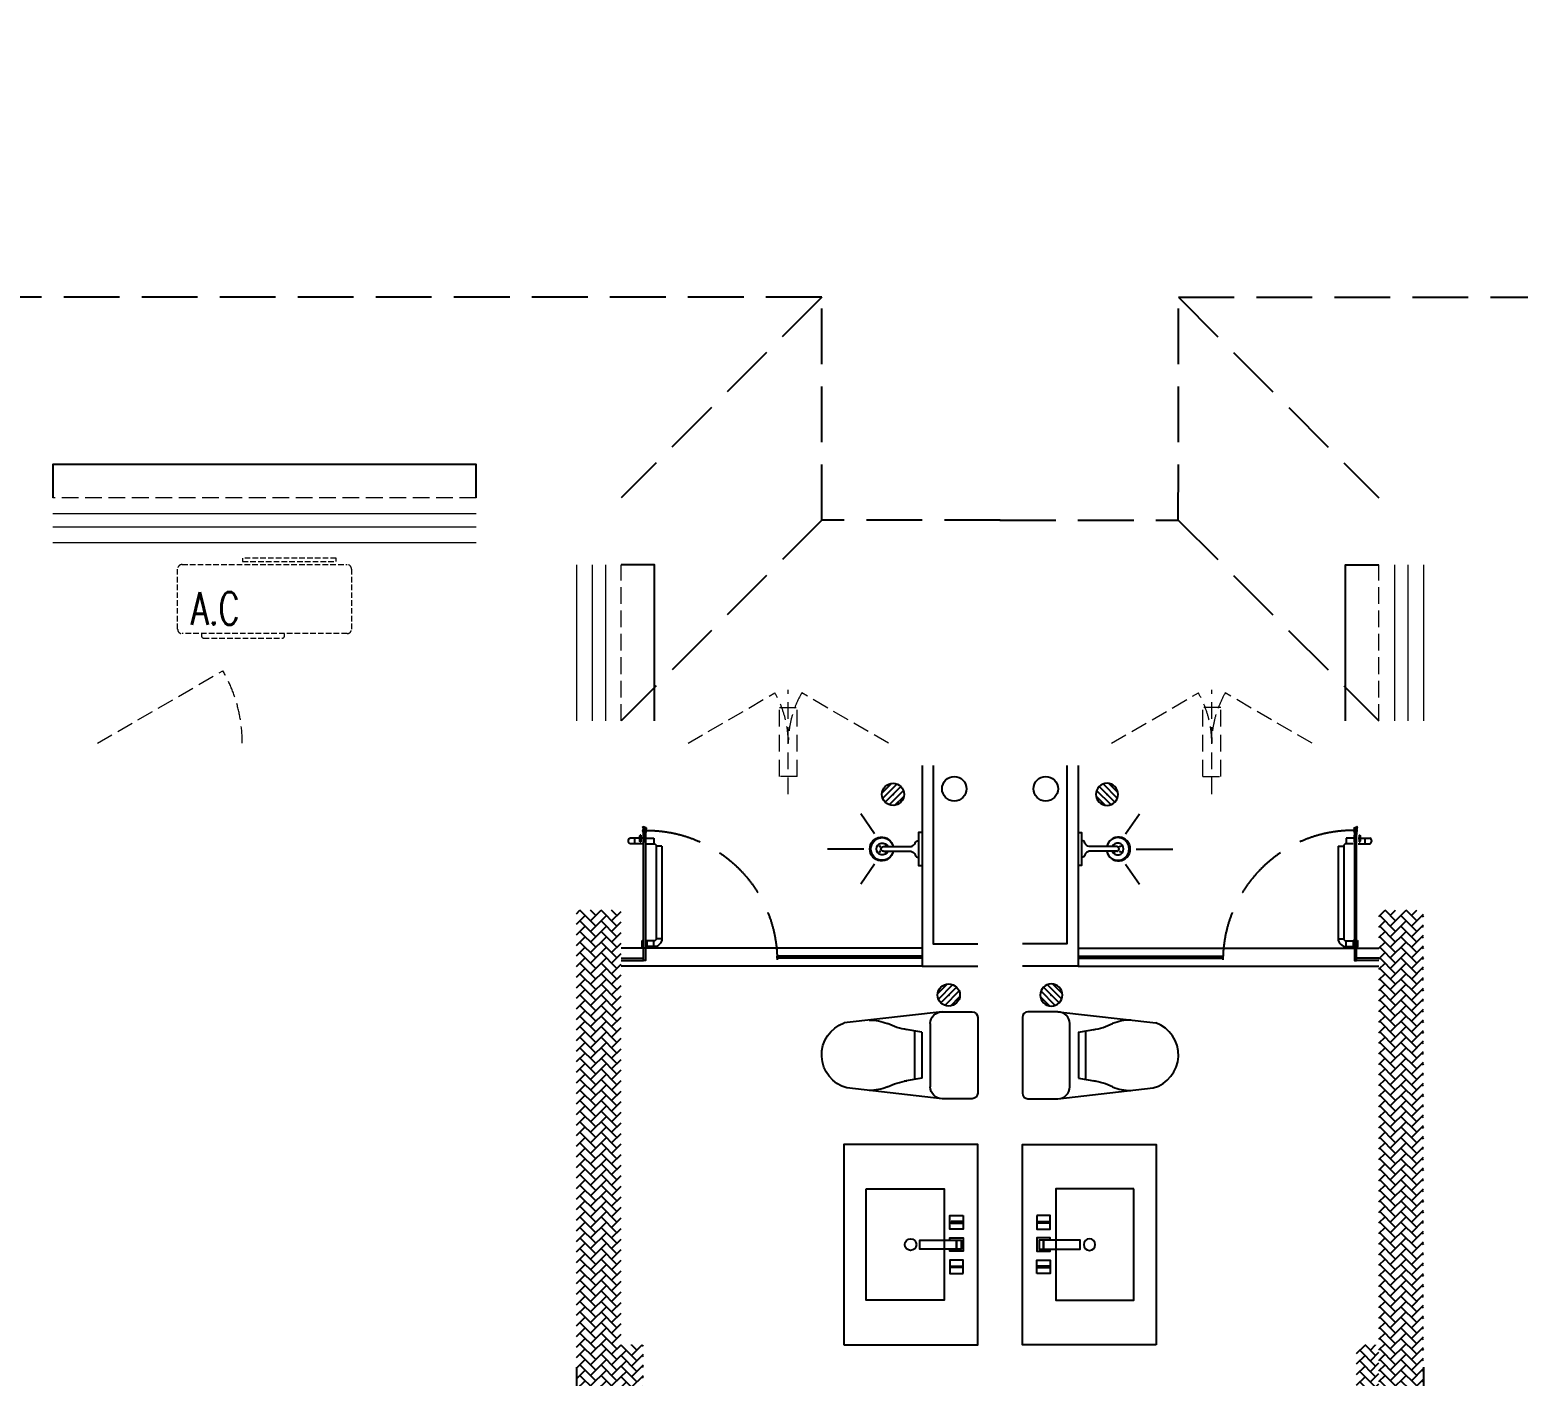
# Model space of a CAD drawing. Extents: x 3443499 to 7125205, y -1700016 to -264854.
# Drawn here: x 3542755 to 3549434, y -1042412 to -1036372 of the extents above; entities that cross this region are included whole.
import ezdxf

# ---------------------------------------------------------------- set-up
doc = ezdxf.new("R2010")
doc.units = 0
doc.header["$LTSCALE"] = 1000
doc.header["$MEASUREMENT"] = 0
doc.linetypes.add('DASH', pattern=[0.35, 0.25, -0.1])
doc.linetypes.add('HIDDEN', pattern=[0.375, 0.25, -0.125])
doc.layers.get('0').update_dxf_attribs({"linetype": 'CONTINUOUS'})
for name, color, linetype in [('!校对', 2, 'CONTINUOUS'), ('IP-bath&kitchen-JOHNSON', 4, 'CONTINUOUS'), ('LVTRY', 252, 'CONTINUOUS'), ('P-bath&kitchen-JOHNSON', 4, 'CONTINUOUS'), ('VPIPE-中水', 122, 'CONTINUOUS'), ('保温', 6, 'CONTINUOUS'), ('卫生间', 6, 'CONTINUOUS'), ('看线', 185, 'CONTINUOUS')]:
    doc.layers.add(name, color=color, linetype=linetype)
for name, color, linetype, lineweight in [('WINDOW', 146, 'CONTINUOUS', 20), ('平面-栏杆', 56, 'CONTINUOUS', 15), ('平面-看线', 252, 'CONTINUOUS', 15), ('平面-空调室内机', 176, 'CONTINUOUS', 9), ('平面-空调预留孔', 252, 'CONTINUOUS', 15)]:
    doc.layers.add(name, color=color, linetype=linetype, lineweight=lineweight)
doc.styles.add('_TCH_DIM', font='SIMPLEX', dxfattribs={"bigfont": 'GBCBIG'})

# ---------------------------------------------------------------- blocks, each defined once
blk = doc.blocks.new('rrrrrrrrrrrra')
at = {"color": 8}
for p, q in [((252.6, 483.7), (-87.4, 483.7)), ((-112.4, 458.7), (-112.4, 324.3)), ((277.6, 324.3), (277.6, 458.7)), ((-112.4, 324.3), (-63.7, -103.4)), ((-59.1, 271.1), (224.3, 271.1)), ((277.6, 324.3), (227.5, -115.6)), ((-20.6, 232.4), (-34.2, 153.6)), ((191.3, 200.5), (-26.1, 200.5)), ((185.8, 232.4), (-20.6, 232.4)), ((185.8, 232.4), (199.4, 153.6))]:
    blk.add_line(p, q, dxfattribs=at)
for centre, radius, start, end in [((-87.4, 458.7), 25, 90, 180), ((252.6, 458.7), 25, 0, 90), ((-59.1, 324.3), 53.3, 180, 270), ((224.3, 324.3), 53.3, 270, 0), ((-322.6, 209.8), 293.8, 333.53685, 351.48282), ((487.8, 209.8), 293.8, 188.51718, 206.46315), ((149, -3.2), 224.1, 158.52022, 180), ((16.2, -3.2), 224.1, 0, 21.47978), ((83.8, -63.6), 152.8, 195.07732, 340.11812)]:
    blk.add_arc(centre, radius, start, end, dxfattribs=at)
blk = doc.blocks.new('A$C1E0F638F')
for points in [[(499.7, 435.1), (499.7, 85.1), (0, 85.1), (0, 435.1)], [(269.9, 30), (229.9, 30), (229.9, 195), (269.9, 195)], [(119.9, 0), (179.9, 0), (179.9, 60), (119.9, 60)], [(146.9, 55), (152.9, 55), (152.9, 5), (146.9, 5)], [(229.9, 30), (269.9, 30), (269.9, 10), (229.9, 10)], [(379.9, 0), (319.9, 0), (319.9, 60), (379.9, 60)], [(352.9, 55), (346.9, 55), (346.9, 5), (352.9, 5)]]:
    blk.add_lwpolyline(points, close=True)
blk.add_lwpolyline([(269.9, 60), (279.9, 60), (279.9, 0), (219.9, 0), (219.9, 60), (229.9, 60)])
blk.add_circle((249.9, 236.3), 26)
blk = doc.blocks.new('$lvtry$00000171')
for p, q in [((-74, 11), (-11, 74)), ((-70, -27), (27, 70)), ((-53, -53), (53, 53)), ((-27, -70), (70, 27)), ((11, -74), (74, -11))]:
    blk.add_line(p, q)
blk.add_circle((0, 0), 75)
blk.add_point((0, 0))
blk = doc.blocks.new('A$C5DCB2F21')
at = {"layer": 'IP-bath&kitchen-JOHNSON', "color": 8}
for p, q in [((73.6, 0), (-73.6, 0)), ((-10.5, -173.5), (-10.5, -49.3)), ((10.6, -173.5), (10.6, -49.3)), ((-68.3, -213.2), (-157.7, -275)), ((-0.1, -261.4), (-0.1, -424.7)), ((68.2, -213.2), (157.6, -275))]:
    blk.add_line(p, q, dxfattribs=at)
blk.add_lwpolyline([(73.6, 0), (73.6, -15.8), (-73.6, -15.8), (-73.6, 0)], dxfattribs=at)
for points in [[(-26.3, -30.7, -0.364142), (-37.8, -15.8, -0.020495)], [(-10.5, -49.4, 0.214893), (-26.3, -30.7, 7.649644)], [(10.6, -49.3, -0.21439), (26.3, -30.7, -7.649644)], [(26.3, -30.7, 0.364142), (37.8, -15.8, 0.020495)]]:
    blk.add_lwpolyline(points, format="xyb", dxfattribs=at)
blk.add_arc((0, -173.5), 10.5, 180, 0, dxfattribs=at)
for centre, major_axis, ratio, start_param, end_param in [((0, -181.3), (53.6, 0), 0.987577, 1.76809, 7.656688), ((0, -178.8), (-51, 0), 0.990052, -1.36297, 4.504563), ((0, -177.8), (-26.8, 0), 0.994812, -1.167677, 4.309269), ((-12.4, -164.7), (0, 1.43), 0.85, -1.570796, 4.712389), ((-12.4, -189.2), (0, 1.43), 0.85, 4.712389, 10.995574), ((12.5, -164.7), (0, 1.43), 0.85, 4.712389, 10.995574), ((12.5, -189.2), (0, 1.43), 0.85, 4.712389, 10.995574)]:
    blk.add_ellipse(centre, major_axis=major_axis, ratio=ratio, start_param=start_param, end_param=end_param, dxfattribs=at)
blk = doc.blocks.new('GDGDRGDGRD')
blk.add_hatch(color=252).paths.add_polyline_path([(491782.3, 524769), (491781.2, 524771.8), (491772.9, 524768.4), (491774, 524765.6)])
at = {"color": 252}
for p, q in [((491771.2, 524768.2), (491783, 524773.1)), ((491771.9, 524767.9), (491772.4, 524768.2)), ((491772, 524751.9), (491774.2, 524751.4)), ((491774.2, 524751.4), (491772.1, 524751.5)), ((491782.8, 524759.9), (491772.3, 524759.9)), ((491772.4, 524768.2), (491773.7, 524764.9)), ((491782.8, 524761.2), (491772.4, 524761.2)), ((491772.6, 524759.9), (491772.6, 524740.3)), ((491773.7, 524764.9), (491783, 524768.8)), ((491777.6, 524770.8), (491777.6, 524731.7)), ((491783.2, 524752), (491781, 524751.5)), ((491781, 524751.5), (491783.1, 524751.5)), ((491781.6, 524772), (491783.3, 524772.7)), ((491781.6, 524772), (491783, 524768.8)), ((491782.6, 524759.9), (491782.6, 524738.5))]:
    blk.add_line(p, q, dxfattribs=at)
for centre, radius, start, end in [((491783.7, 524755), 13.5, 155.15235, 208.97795), ((491771.6, 524767.3), 1, 111.52657, 175.76516), ((491791.1, 524766.6), 20.5, 177.99149, 196.90025), ((491772.1, 524767.5), 0.5, 112.73297, 178.05418), ((491791.1, 524766.7), 19.5, 177.46581, 196.24837), ((491786.2, 524755.4), 14.6, 161.89734, 193.71468), ((491772.3, 524748.7), 0.5, 208.97795, 24.22835), ((491781.4, 524752.8), 9.42, 188.01541, 204.22835), ((491782.7, 524748.6), 0.5, 155.41865, 330.15022), ((491771.6, 524753.7), 11.7, 335.41865, 349.51767), ((491806.6, 524764.1), 24, 160.76087, 187.04874), ((491771.3, 524755.4), 12.4, 343.94508, 21.34777), ((491783.4, 524772), 1.17, 340.04011, 112.53297), ((491771.5, 524755), 13.4, 330.15022, 25.08154), ((491783.5, 524772.2), 0.5, 340.76087, 112.53297), ((491803.9, 524764.6), 20.6, 160.04011, 190.84731)]:
    blk.add_arc(centre, radius, start, end, dxfattribs=at)
blk.add_open_spline([(491772.6, 524740.3), (491773.5, 524739.5), (491775.3, 524737.9), (491778.5, 524741.7), (491781, 524739.7), (491782.6, 524738.5)], degree=3, knots=[0, 0, 0, 0, 3.066329, 6.218313, 11.124135, 11.124135, 11.124135, 11.124135])
at = {"layer": 'IP-bath&kitchen-JOHNSON', "color": 252}
for p, q in [((490532.6, 524228.1), (491882.6, 524228.1)), ((490532.6, 524193.1), (491182.6, 524193.1)), ((490532.6, 524183.1), (491182.6, 524183.1)), ((490532.6, 524148.1), (491882.6, 524148.1)), ((491182.6, 524183.1), (491182.6, 524193.1)), ((491882.6, 524183.1), (491782.6, 524183.1)), ((491782.6, 524173.1), (491782.6, 524183.1)), ((491882.6, 524173.1), (491782.6, 524173.1))]:
    blk.add_line(p, q, dxfattribs=at)
for points in [[(490532.6, 525048.5), (490532.6, 524148.1), (490282.6, 524148.1)], [(490482.6, 525048.5), (490482.6, 524248.1), (490282.6, 524248.1)]]:
    blk.add_lwpolyline(points, dxfattribs=at)
at = {"layer": 'LVTRY', "color": 252}
blk.add_lwpolyline([(490882.6, 522448.5), (490282.6, 522448.5), (490282.6, 523348.5), (490882.6, 523348.5)], close=True, dxfattribs=at)
at = {"layer": 'P-bath&kitchen-JOHNSON', "color": 252}
for p, q in [((491772.5, 524735.5), (491778.8, 524735.5)), ((491772.5, 524705.5), (491772.5, 524735.5)), ((491775.4, 524735.5), (491777.7, 524733.2)), ((491775.4, 524716.5), (491775.4, 524735.5)), ((491777.7, 524718), (491777.7, 524733.2)), ((491778.8, 524735.5), (491780.5, 524733.8)), ((491778.8, 524733.2), (491778.8, 524735.5)), ((491780.5, 524733.2), (491780.5, 524733.8)), ((491794.2, 524735.5), (491797.1, 524735.5)), ((491794.2, 524735.5), (491794.2, 524705.5)), ((491797.1, 524735.5), (491799.4, 524733.2)), ((491797.1, 524735.5), (491797.1, 524718.1)), ((491799.4, 524707.9), (491799.4, 524733.2)), ((491699.5, 524686.9), (491699.5, 524271.2)), ((491699.5, 524686.9), (491724.8, 524686.9)), ((491724.8, 524686.9), (491724.8, 524271.2)), ((491735.2, 524722.6), (491735.2, 524697.2)), ((491766.9, 524722.6), (491735.2, 524722.6)), ((491766.9, 524697.2), (491735.2, 524697.2)), ((491772.5, 524705.5), (491778.8, 524705.5)), ((491775.4, 524724.6), (491775.4, 524705.5)), ((491775.4, 524705.5), (491777.7, 524707.8)), ((491777.7, 524718), (491777.7, 524707.8)), ((491778.8, 524707.8), (491778.8, 524705.5)), ((491778.8, 524705.5), (491780.5, 524707.3)), ((491780.5, 524707.8), (491780.5, 524707.3)), ((491788.8, 524722.6), (491843.5, 524722.6)), ((491788.8, 524697.2), (491843.5, 524697.2)), ((491794.2, 524705.5), (491797.1, 524705.5)), ((491797.1, 524705.5), (491797.1, 524723)), ((491797.1, 524705.5), (491799.4, 524707.9)), ((491820.4, 524697.2), (491820.4, 524722.6)), ((491699.5, 524271.2), (491724.8, 524271.2)), ((491769.2, 524263.1), (491766.9, 524260.8)), ((491769.2, 524263.1), (491769.2, 524233.2)), ((491772, 524263.1), (491769.2, 524263.1)), ((491772, 524263.1), (491772, 524233.2)), ((491783.6, 524263.1), (491786.4, 524263.1)), ((491783.6, 524233.2), (491783.6, 524263.1)), ((491786.4, 524233.2), (491786.4, 524263.1)), ((491786.4, 524263.1), (491788.2, 524261.4)), ((491735.2, 524235.5), (491735.2, 524260.8)), ((491735.2, 524260.8), (491766.9, 524260.8)), ((491735.2, 524235.5), (491766.9, 524235.5)), ((491766.9, 524260.8), (491766.9, 524235.5)), ((491769.2, 524233.2), (491766.9, 524235.5)), ((491772, 524233.2), (491769.2, 524233.2)), ((491783.6, 524233.2), (491786.4, 524233.2)), ((491788.2, 524234.9), (491788.2, 524261.4))]:
    blk.add_line(p, q, dxfattribs=at)
blk.add_lwpolyline([(491782.6, 524173.1), (491782.6, 524759.9), (491772.6, 524759.9), (491772.6, 524173.2)], close=True, dxfattribs=at)
at = {"layer": 'P-bath&kitchen-JOHNSON', "color": 252, "linetype": 'DASH'}
blk.add_arc((491768.7, 524170.7), 586.2, 89.79672, 179.39224, dxfattribs=at)
at = {"layer": 'P-bath&kitchen-JOHNSON', "color": 252}
blk.add_arc((491834.9, 524709.9), 15.3, 304.05298, 55.96165, dxfattribs=at)
for centre, major_axis, start_param, end_param in [((491735.2, 524686.9), (0, 10.4), 0, 1.570796), ((491735.2, 524271.2), (0, 35.7), 1.570796, 3.141593), ((491735.2, 524271.2), (0, 10.4), 1.570796, 3.141593)]:
    blk.add_ellipse(centre, major_axis=major_axis, ratio=1, start_param=start_param, end_param=end_param, dxfattribs=at)
at = {"layer": 'IP-bath&kitchen-JOHNSON', "color": 252, "rotation": 90.008488524447}
blk.add_blockref('A$C5DCB2F21', (490532.6, 524673.5), dxfattribs=at)
at = {"layer": 'LVTRY', "color": 252, "xscale": -0.6666666667107826, "yscale": 0.6666666667107826}
for p in [(490662.6, 524918.5), (490412.6, 524018.5)]:
    blk.add_blockref('$lvtry$00000171', p, dxfattribs=at)
at = {"layer": 'LVTRY', "color": 252, "extrusion": (0, 0, -1), "xscale": -1, "zscale": -1, "rotation": 270}
blk.add_blockref('rrrrrrrrrrrra', (-490766.3, 523665.7), dxfattribs=at)
at = {"layer": 'LVTRY', "color": 252, "xscale": -1, "rotation": 270}
blk.add_blockref('A$C1E0F638F', (490347.5, 522648.8), dxfattribs=at)
blk = doc.blocks.new('dongkong')
at = {"layer": '平面-空调预留孔', "color": 8, "linetype": 'HIDDEN', "ltscale": 0.3}
for p, q in [((-603796, 210899.9), (-603796, 210431.5)), ((-603836, 210821), (-603836, 210510.8)), ((-603836, 210821), (-603756, 210821)), ((-603756, 210821), (-603756, 210510.8))]:
    blk.add_line(p, q, dxfattribs=at)
blk.add_lwpolyline([(-603756, 210510.8), (-603836, 210510.8)], dxfattribs=at)
blk = doc.blocks.new('A$C263B1184')
at = {"layer": '保温', "linetype": 'ByBlock', "ltscale": 10}
h = blk.add_hatch(dxfattribs=at)
h.set_pattern_fill('AR-HBONE', color=251, scale=55)
h.set_pattern_definition([(45, (-1020960.394, -343310.663), (0, 47.4157523), [100.584, -33.528]), (135, (-1020936.686, -343286.955), (3e-15, 47.4157523), [100.584, -33.528])])
h.paths.add_polyline_path([(11900, 6200), (11900, 8350), (12100, 8350), (12100, 6200)])
h = blk.add_hatch(dxfattribs=at)
h.set_pattern_fill('AR-HBONE', color=251, scale=55)
h.set_pattern_definition([(45, (-1021060.394, -345260.66), (0, 47.4157523), [100.584, -33.528]), (135, (-1021036.686, -345236.954), (3e-15, 47.4157523), [100.584, -33.528])])
h.paths.add_polyline_path([(12100, 6200), (12100, 6400), (12200, 6400), (12200, 6200)])
at = {"layer": '保温', "color": 251, "linetype": 'ByBlock', "ltscale": 10}
blk.add_line((11900, 6300), (11900, 6200), dxfattribs=at)
blk = doc.blocks.new('HFGHFHF')
at = {"layer": '卫生间', "color": 252, "linetype": 'DASH'}
for p, q in [((298716.4, 684357.2), (297816.6, 683457.2)), ((298716.6, 683357.2), (297816.6, 682457.2))]:
    blk.add_line(p, q, dxfattribs=at)
blk.add_lwpolyline([(299516.8, 683357.2), (298716.6, 683357.2), (298716.4, 684357.2), (290716.2, 684357.2), (290716, 684657.2), (289316.6, 684657.2), (289316.6, 685557.2)], dxfattribs=at)
blk = doc.blocks.new('rtyryrtyeeretee')
at = {"layer": '平面-空调预留孔', "color": 252, "linetype": 'DASH', "ltscale": 0.1}
for p, q in [((669748.9, 343882), (669748.9, 343872)), ((670121.7, 343872), (670121.7, 343882)), ((669758.9, 343862), (670111.7, 343862))]:
    blk.add_line(p, q, dxfattribs=at)
blk.add_lwpolyline([(670352.8, 344221.1), (669933, 344221.1), (669933, 344206), (670352.8, 344206)], close=True, dxfattribs=at)
blk.add_lwpolyline([(670402, 343882), (669662, 343882, -0.414214), (669642, 343902), (669642, 344172, -0.414214), (669662, 344192), (670402, 344192, -0.414214), (670422, 344172), (670422, 343902, -0.414214)], format="xyb", close=True, dxfattribs=at)
for centre, start, end in [((669758.9, 343872), 180, 270), ((670111.7, 343872), 270, 0)]:
    blk.add_arc(centre, 10, start, end, dxfattribs=at)
at = {"layer": '平面-空调预留孔', "color": 252, "linetype": 'DASH', "ltscale": 0.1, "style": '_TCH_DIM', "width": 0.705882}
blk.add_text('A.C', height=146.88, dxfattribs=at).set_placement((669701.4, 343921.6))
blk = doc.blocks.new('A$C16051DAC')
at = {"layer": 'VPIPE-中水', "color": 252, "linetype": 'Continuous'}
for centre in [(27194.9, 10995), (27605.1, 10995)]:
    blk.add_circle(centre, 55, dxfattribs=at)
at = {"layer": 'WINDOW', "color": 252, "linetype": 'DASH', "ltscale": 0.3}
for points in [[(23350.1, 11200), (23913.2, 11524.6, -0.131485), (24000.1, 11200)], [(26000, 11200), (26389.8, 11424.9, -0.131605), (26450, 11200)], [(26900, 11200), (26510.2, 11424.9, 0.131605), (26450, 11200)], [(27900, 11200), (28289.8, 11424.9, -0.131605), (28350, 11200)], [(28800, 11200), (28410.2, 11424.9, 0.131605), (28350, 11200)]]:
    blk.add_lwpolyline(points, format="xyb", dxfattribs=at)
at = {"layer": '平面-栏杆', "color": 252}
for points in [[(23150.1, 12230), (25050.1, 12230.3)], [(23150.1, 12170), (25050.1, 12170.3)], [(25569.7, 12000), (25570, 11300)], [(25629.7, 12000), (25630, 11300)], [(29170.3, 12000), (29170, 11300)], [(29230.3, 12000), (29230, 11300)]]:
    blk.add_lwpolyline(points, dxfattribs=at)
at = {"layer": '平面-看线', "color": 252, "linetype": 'DASH', "ltscale": 0.3}
for p, q in [((25050.1, 12300.3), (23150.1, 12300)), ((25700, 11300), (25699.7, 12000)), ((29100, 11300), (29100.3, 12000))]:
    blk.add_line(p, q, dxfattribs=at)
at = {"layer": '平面-看线', "color": 252}
for points in [[(23150.1, 12100), (25050.1, 12100.3)], [(25499.7, 12000), (25500, 11300)], [(29300.3, 12000), (29300, 11300)]]:
    blk.add_lwpolyline(points, dxfattribs=at)
at = {"layer": '看线', "color": 252, "ltscale": 0.5}
for points in [[(25050.1, 12300), (25050.1, 12450), (23150.1, 12450), (23150.1, 12300)], [(25849.7, 11300), (25849.7, 12000), (25699.7, 12000)], [(28950.3, 11300), (28950.3, 12000), (29100.3, 12000)]]:
    blk.add_lwpolyline(points, dxfattribs=at)
at = {"color": 252}
for name, p in [('HFGHFHF', (-272116.6, -671157.2)), ('rtyryrtyeeretee', (-645931.9, -332191)), ('A$C263B1184', (13600, 2100)), ('GDGDRGDGRD', (-462782.5, -513948.5))]:
    blk.add_blockref(name, p, dxfattribs=at)
at = {"color": 252, "xscale": -1}
for name, p in [('HFGHFHF', (326916.6, -671157.2)), ('GDGDRGDGRD', (517582.5, -513948.5)), ('A$C263B1184', (41200, 2100))]:
    blk.add_blockref(name, p, dxfattribs=at)
at = {"layer": '平面-空调室内机', "color": 252, "ltscale": 0.3, "rotation": 180}
blk.add_blockref('dongkong', (-577346, 221871), dxfattribs=at)
at = {"layer": '平面-空调室内机', "color": 252, "ltscale": 0.3, "xscale": -1, "rotation": 180}
blk.add_blockref('dongkong', (632146, 221871), dxfattribs=at)

msp = doc.modelspace()

# ---------------------------------------------------------------- block references
at = {"layer": '!校对', "color": 6}
msp.add_blockref('A$C16051DAC', (3519708.9, -1050772.1), dxfattribs=at)

doc.saveas('drawing.dxf')
